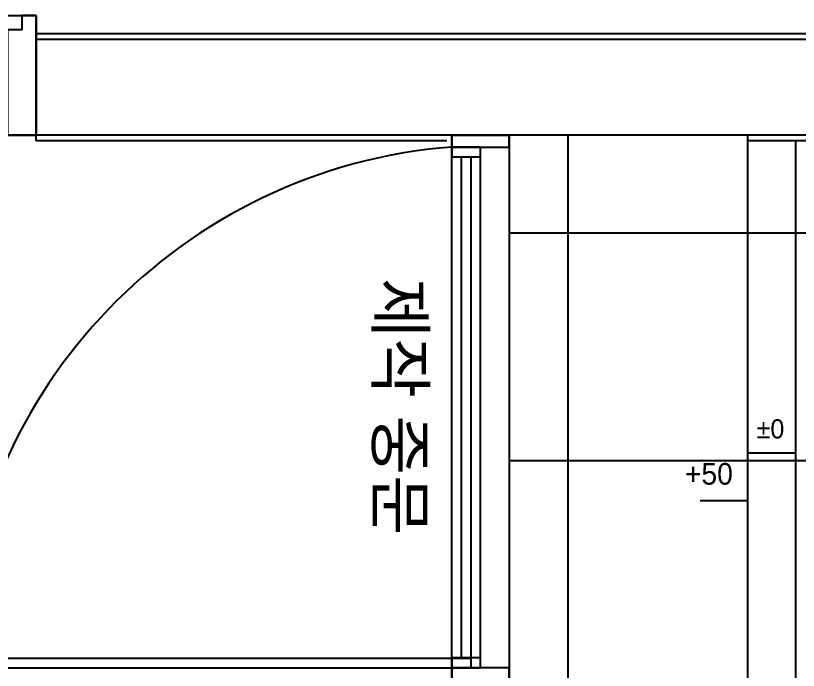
# Model space of a CAD drawing. Header units: millimetres. Extents: x -551172 to 232469, y -3435 to 261611.
# Drawn here: x 38459 to 40097, y 105765 to 107135 of the extents above; entities that cross this region are included whole.
import ezdxf

# ---------------------------------------------------------------- set-up
doc = ezdxf.new("R2010")
doc.units = ezdxf.units.MM
doc.header["$LTSCALE"] = 10
for name, color, linetype in [('0-ELC TEXT', 7, 'Continuous'), ('06-FUR', 6, 'Continuous'), ('3.기호.계단선', 30, 'Continuous'), ('C-FIN', 5, 'Continuous'), ('F-FIN', 5, 'Continuous'), ('Layer 1', 7, 'Continuous'), ('도면층2', 2, 'Continuous'), ('도면층4', 4, 'Continuous'), ('도면층5', 5, 'Continuous')]:
    doc.layers.add(name, color=color, linetype=linetype)
doc.styles.add('코레일둥고', font='Korail_Round_Gothic_Medium.ttf')

msp = doc.modelspace()

# ---------------------------------------------------------------- hatches: boundary and pattern name
at = {"layer": '06-FUR', "true_color": 0x636466}
h = msp.add_hatch(dxfattribs=at)
h.set_pattern_fill('NET', color=251, scale=150)
h.set_pattern_definition([(0, (-42300, 0), (0, 476.25), []), (90, (-42300, 0), (-476.25, 3e-14), [])])
h.paths.add_polyline_path([(41141.4, 106551.3), (40240.6, 106551.3, -1), (40190.6, 106551.3, -1), (40240.6, 106551.3), (41141.4, 106551.3), (41141.4, 106873.3), (39991.4, 106873.3), (39991.4, 105745.3), (41141.4, 105745.3), (41141.4, 105775.3)])
h.paths.add_polyline_path([(39991.4, 106885.3), (39491.4, 106885.3), (39491.4, 106860.3), (39491.4, 105745.3), (39991.4, 105745.3)])
h.paths.add_polyline_path([(39999.3, 106238), (40104.7, 106238), (40104.7, 106299.8), (39999.3, 106299.8)], flags=24)
h.paths.add_polyline_path([(39649.9, 106645.6), (39832.8, 106645.6), (39832.8, 106759), (39649.9, 106759)], flags=24)
h.paths.add_polyline_path([(39847.8, 106139.6), (39981.2, 106139.6), (39981.2, 106209.4), (39847.8, 106209.4)], flags=24)
h.paths.add_polyline_path([(39526.4, 106426.2), (39987.9, 106426.2), (39987.9, 106610.6), (39526.4, 106610.6)], flags=24)

# ---------------------------------------------------------------- linework, layer by layer
at = {"layer": '3.기호.계단선'}
msp.add_lwpolyline([(39891.4, 106120), (39991.4, 106120), (39991.4, 106220), (40091.4, 106220)], dxfattribs=at)
at = {"layer": 'C-FIN'}
msp.add_line((38501.4, 106873.3), (38501.4, 106885.3), dxfattribs=at)
at = {"layer": 'F-FIN'}
for p, q in [((40475.3, 107097.3), (38501.4, 107097.3)), ((39361.4, 106873.3), (38501.4, 106873.3)), ((41141.4, 106873.3), (39991.4, 106873.3))]:
    msp.add_line(p, q, dxfattribs=at)
at = {"layer": 'Layer 1'}
msp.add_line((39991.4, 105745.3), (39991.4, 106885.3), dxfattribs=at)
at = {"layer": '도면층2'}
for p, q in [((41191.4, 107085.3), (38501.4, 107085.3)), ((38501.4, 107085.3), (38501.4, 106885.3)), ((41391.4, 106885.3), (38501.4, 106885.3))]:
    msp.add_line(p, q, dxfattribs=at)
at = {"layer": '도면층4'}
for p, q in [((37601.4, 107135.3), (38501.4, 107135.3)), ((38501.4, 107135.3), (38501.4, 106885.3)), ((38501.4, 106885.3), (37601.4, 106885.3)), ((39431.4, 105770.3), (39431.4, 106860.3)), ((39391.4, 106840), (39391.4, 105790.6)), ((39411.4, 106840), (39411.4, 105790.6)), ((38361.7, 105790.3), (39411.1, 105790.3)), ((38361.7, 105770.3), (39411.1, 105770.3))]:
    msp.add_line(p, q, dxfattribs=at)
msp.add_lwpolyline([(38501.4, 107135.3), (38471.4, 107135.3), (38471.4, 107105.3), (38441.4, 107105.3), (38441.4, 106885.3), (38471.4, 106885.3), (38471.4, 106885.3), (38501.4, 106885.3), (38501.4, 107135.3)], dxfattribs=at)
for points in [[(39371.4, 106885.3), (39491.4, 106885.3), (39491.4, 105745.3), (39371.4, 105745.3)], [(39371.4, 106860.3), (39491.4, 106860.3), (39491.4, 106885.3), (39371.4, 106885.3)], [(39431.4, 106860.3), (39371.4, 106860.3), (39371.4, 106840), (39431.4, 106840)], [(39431.4, 105790.6), (39371.4, 105790.6), (39371.4, 105770.3), (39431.4, 105770.3)], [(39411.1, 105790.6), (39411.1, 105770.3), (39431.4, 105770.3), (39431.4, 105790.6)], [(39371.4, 105745.3), (39491.4, 105745.3), (39491.4, 105770.3), (39371.4, 105770.3)]]:
    msp.add_lwpolyline(points, close=True, dxfattribs=at)
at = {"layer": '도면층5'}
msp.add_arc((39458.9, 105745.3), 1118.4, 94.4883, 177.6941, dxfattribs=at)

# ---------------------------------------------------------------- texts
at = {"layer": '0-ELC TEXT', "style": '코레일둥고'}
msp.add_text('제작 중문', height=100, rotation=270, dxfattribs=at).set_placement((39213.5, 106585.9))
at = {"layer": '3.기호.계단선', "style": '코레일둥고'}
for s, height, p in [('±0', 40.04, (40009.6, 106250.2)), ('+50', 45.23, (39859.4, 106153.5))]:
    msp.add_text(s, height=height, dxfattribs=at).set_placement(p)

doc.saveas('drawing.dxf')
